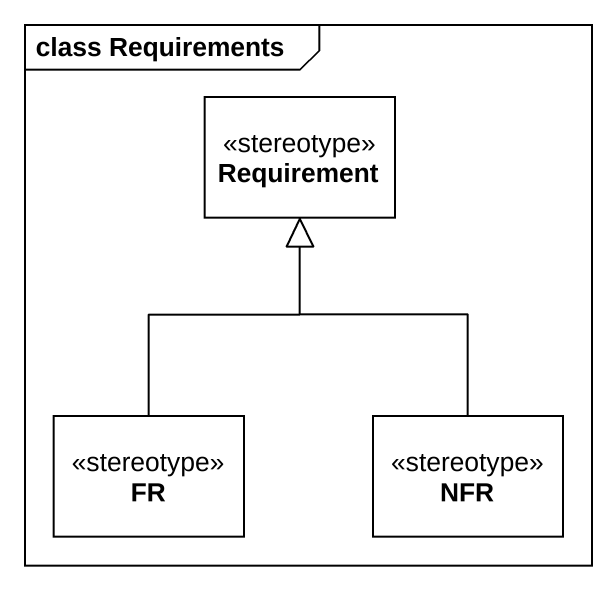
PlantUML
@startuml
mainframe class Requirements
hide circle
hide empty members
class Requirement <<stereotype>>
class FR <<stereotype>>
class NFR <<stereotype>>
FR -up-|> Requirement
NFR -up-|> Requirement
@enduml
